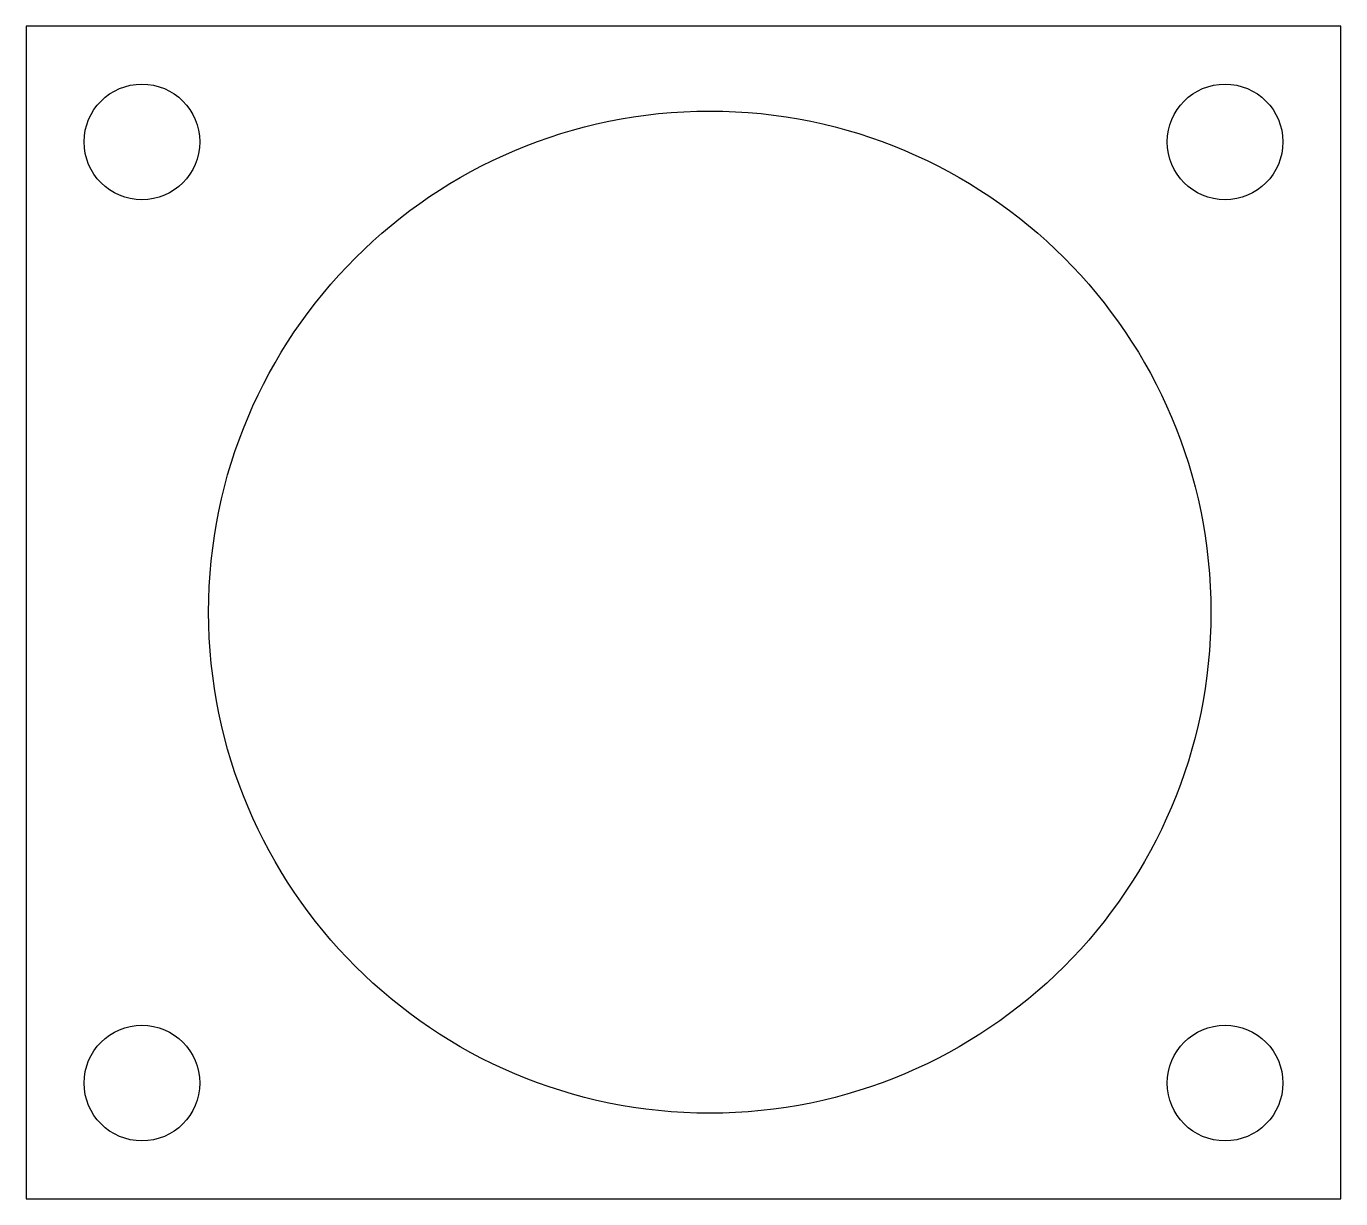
# Model space of a CAD drawing. Extents: x 61 to 163, y 47 to 87.
# Drawn here: x 93.79 to 127.89, y 50.7 to 81.12 of the extents above; entities that cross this region are included whole.
import ezdxf

# ---------------------------------------------------------------- set-up
doc = ezdxf.new("R2010")
doc.units = 0
doc.layers.get('0').update_dxf_attribs({"linetype": 'CONTINUOUS'})

msp = doc.modelspace()

# ---------------------------------------------------------------- linework, layer by layer
msp.add_lwpolyline([(93.792, 81.12), (93.792, 50.701), (127.891, 50.701), (127.891, 81.12)], close=True)
for centre, radius in [((96.792, 78.12), 1.5), ((124.891, 78.12), 1.5), ((111.523, 65.92), 13), ((96.792, 53.701), 1.5), ((124.891, 53.701), 1.5)]:
    msp.add_circle(centre, radius)

doc.saveas('drawing.dxf')
